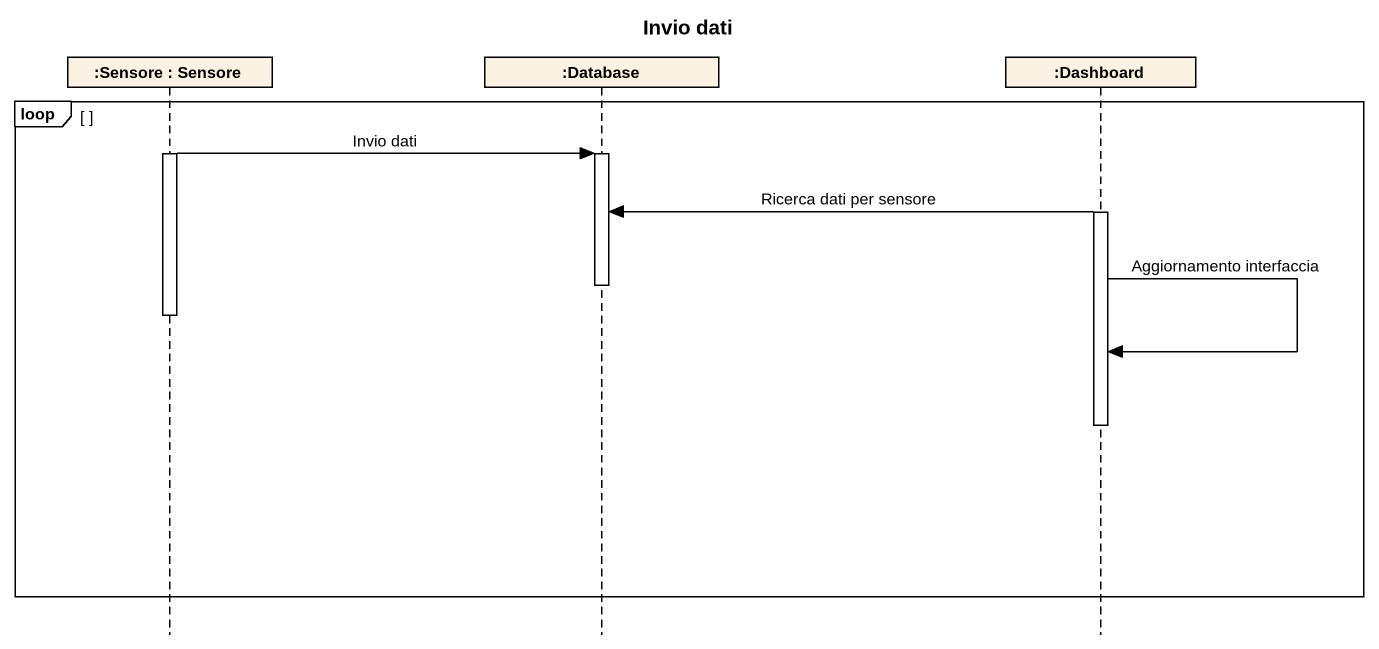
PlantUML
@startuml
title Invio dati
hide footbox
participant ":Sensore : Sensore" as Sensore
participant ":Database" as Database_
participant ":Dashboard" as Dashboard

loop
  activate Sensore
  Sensore -> Database_ : Invio dati
  activate Database_
  activate Dashboard
  Dashboard -> Database_ : Ricerca dati per sensore
  deactivate Database_
  deactivate Sensore
  Dashboard -> Dashboard : Aggiornamento interfaccia
  deactivate Dashboard
end
@enduml
